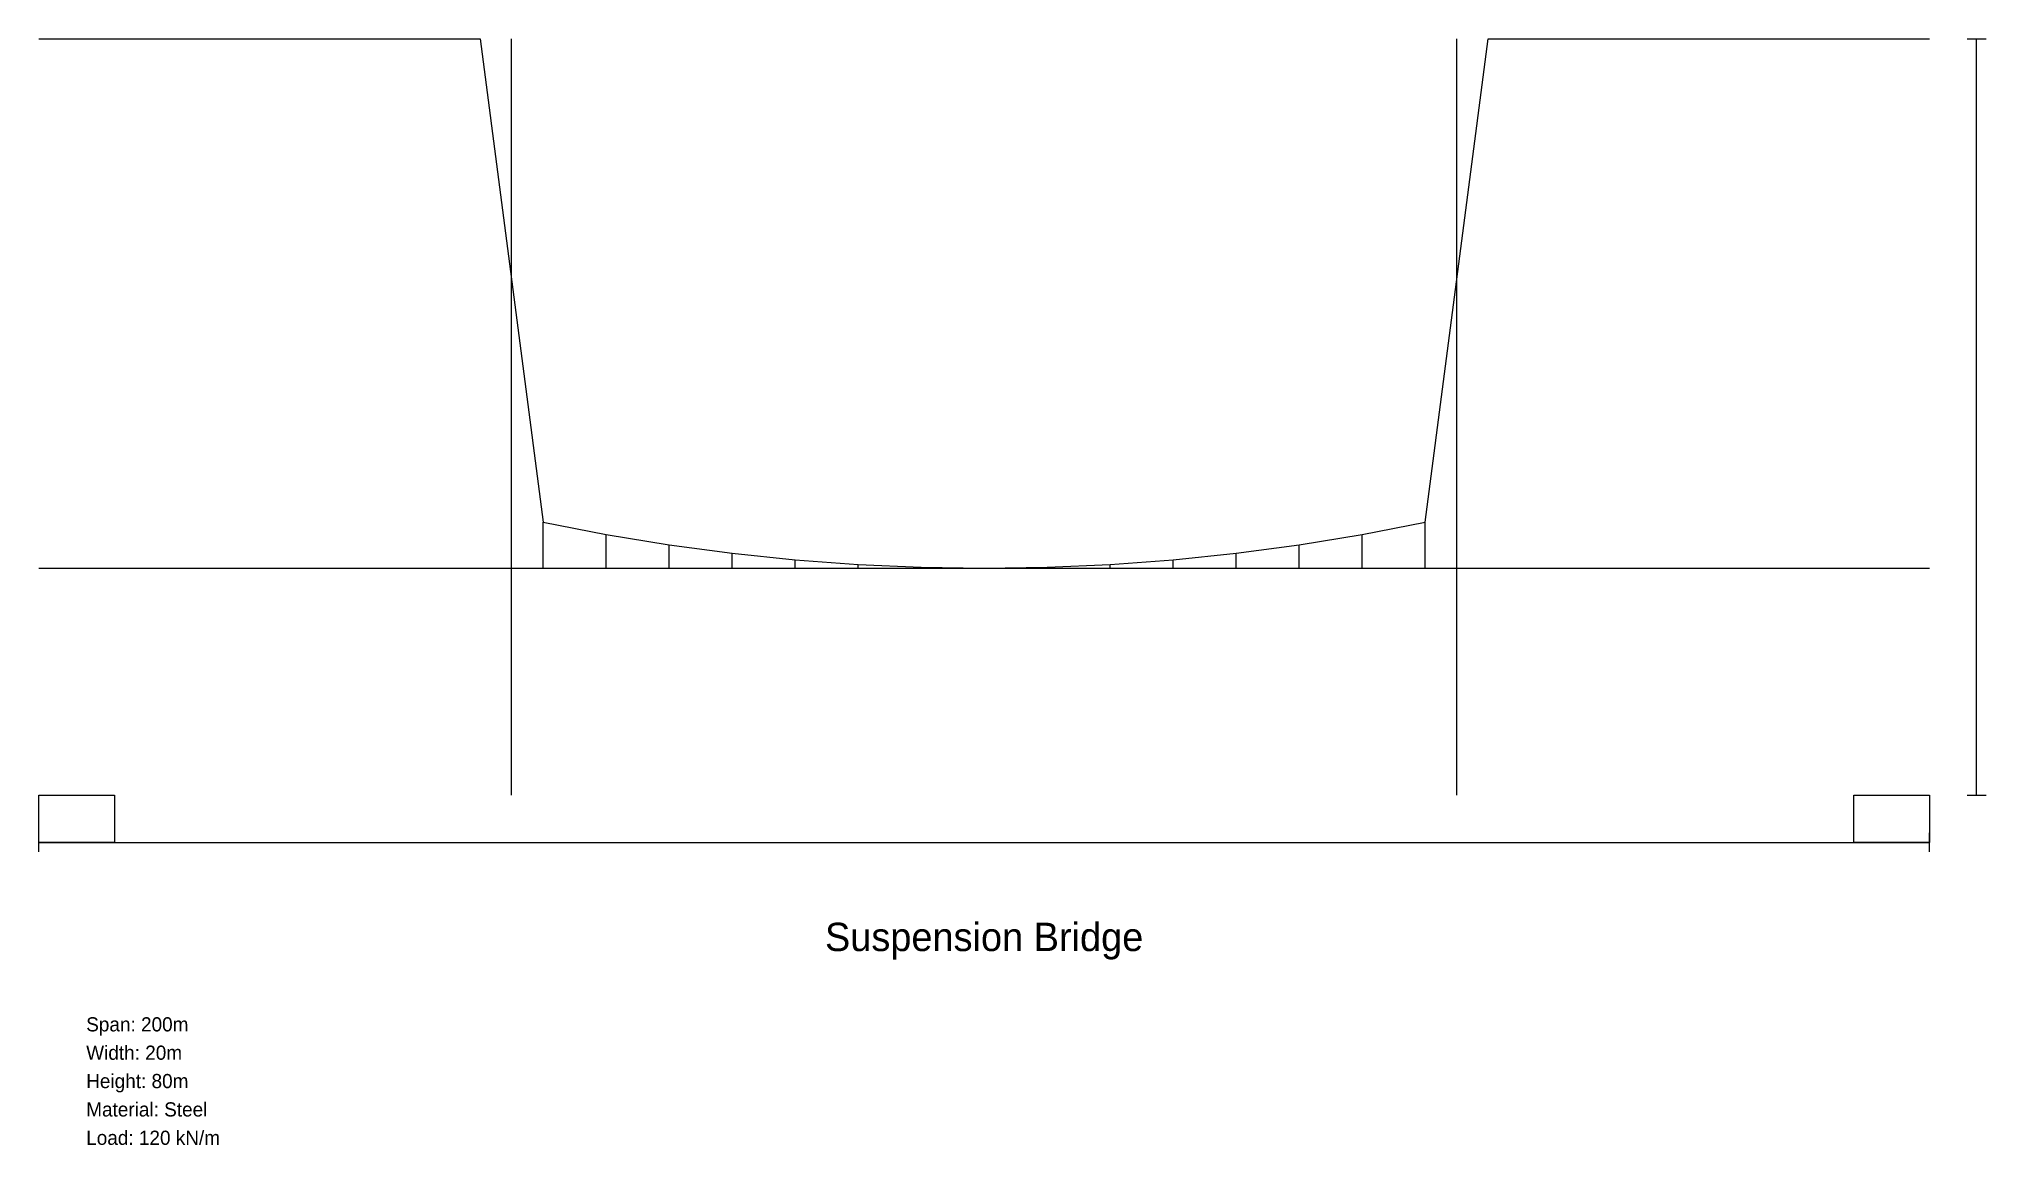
# Model space of a CAD drawing. Header units: metres. Extents: x 0 to 206, y -37 to 80.
import ezdxf
from ezdxf.enums import TextEntityAlignment as Align

# ---------------------------------------------------------------- set-up
doc = ezdxf.new("R2010")
doc.units = ezdxf.units.M
for name, color, linetype in [('DECK', 3, 'Continuous'), ('DIMENSIONS', 5, 'Continuous'), ('FOUNDATION', 2, 'Continuous'), ('STRUCTURE', 1, 'Continuous'), ('TEXT', 7, 'Continuous')]:
    doc.layers.add(name, color=color, linetype=linetype)

msp = doc.modelspace()

# ---------------------------------------------------------------- linework, layer by layer
at = {"layer": 'DECK'}
msp.add_line((0, 24), (200, 24), dxfattribs=at)
at = {"layer": 'DIMENSIONS'}
for p, q in [((204, 80), (206, 80)), ((205, 0), (205, 80)), ((204, 0), (206, 0)), ((0, -6), (0, -4)), ((200, -6), (200, -4)), ((0, -5), (200, -5))]:
    msp.add_line(p, q, dxfattribs=at)
at = {"layer": 'FOUNDATION'}
for points in [[(0, 0), (8, 0), (8, -5), (0, -5), (0, 0)], [(192, 0), (200, 0), (200, -5), (192, -5), (192, 0)]]:
    msp.add_lwpolyline(points, dxfattribs=at)
at = {"layer": 'STRUCTURE'}
for p, q in [((50, 0), (50, 80)), ((150, 0), (150, 80)), ((53.33, 24), (53.33, 28.88)), ((146.67, 24), (146.67, 28.88)), ((60, 24), (60, 27.58)), ((140, 24), (140, 27.58)), ((66.67, 24), (66.67, 26.49)), ((73.33, 24), (73.33, 25.59)), ((80, 24), (80, 24.9)), ((120, 24), (120, 24.9)), ((126.67, 24), (126.67, 25.59)), ((133.33, 24), (133.33, 26.49)), ((86.67, 24), (86.67, 24.4)), ((93.33, 24), (93.33, 24.1)), ((100, 24), (100, 24)), ((106.67, 24), (106.67, 24.1)), ((113.33, 24), (113.33, 24.4))]:
    msp.add_line(p, q, dxfattribs=at)
msp.add_lwpolyline([(0, 80), (6.67, 80), (13.33, 80), (20, 80), (26.67, 80), (33.33, 80), (40, 80), (46.67, 80), (53.33, 28.88), (60, 27.58), (66.67, 26.49), (73.33, 25.59), (80, 24.9), (86.67, 24.4), (93.33, 24.1), (100, 24), (106.67, 24.1), (113.33, 24.4), (120, 24.9), (126.67, 25.59), (133.33, 26.49), (140, 27.58), (146.67, 28.88), (153.33, 80), (160, 80), (166.67, 80), (173.33, 80), (180, 80), (186.67, 80), (193.33, 80), (200, 80)], dxfattribs=at)

# ---------------------------------------------------------------- texts
at = {"layer": 'TEXT'}
msp.add_text('Suspension Bridge', height=3, dxfattribs=at).set_placement((100, -15), align=Align.MIDDLE_CENTER)
for s, p in [('Span: 200m', (5, -25)), ('Width: 20m', (5, -28)), ('Height: 80m', (5, -31)), ('Material: Steel', (5, -34)), ('Load: 120 kN/m', (5, -37))]:
    msp.add_text(s, height=1.5, dxfattribs=at).set_placement(p)

doc.saveas('drawing.dxf')
